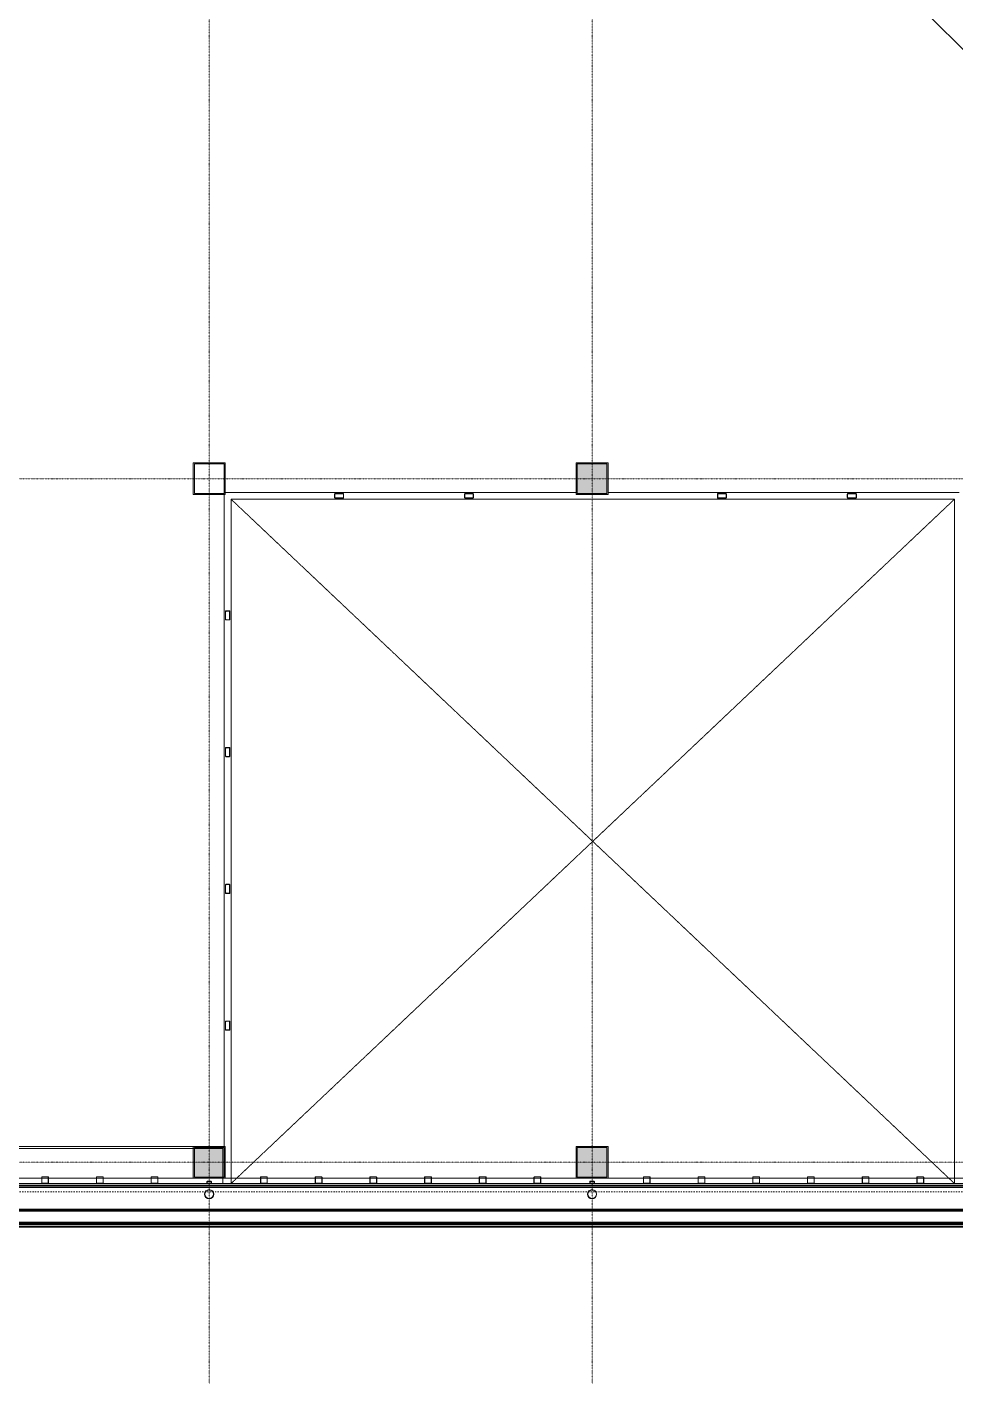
# Model space of a CAD drawing. Extents: x -32000 to 401936, y -48083 to 131250.
# Drawn here: x 197602 to 217962, y -4689 to 24912 of the extents above; entities that cross this region are included whole.
import ezdxf

# ---------------------------------------------------------------- set-up
doc = ezdxf.new("R2010")
doc.units = 0
doc.header["$LTSCALE"] = 10
for name, pattern in [('H12PL4$0$JJP_三點線', [0.9, 0.3, -0.15, 0, -0.15, 0, -0.15, 0, -0.15]), ('H12PL4$0$JJP_虛線(退縮線、投影線、地下室範圍、非屬本工程、圖面分區)', [0.45, 0.3, -0.15]), ('XFM7P40ICA$0$H12PL4$0$CENTERK1', [0.0983, 0.0833, -0.005, 0.005, -0.005]), ('XFM7P40ICA$0$H12PL4$0$DOTK1', [0.01, 0.005, -0.005]), ('XFM7P40ICA$0$H12PL4$0$JJP_三點線', [0.9, 0.3, -0.15, 0, -0.15, 0, -0.15, 0, -0.15]), ('XFM7P40ICA$0$H12PL4$0$JJP_虛線(退縮線、投影線、地下室範圍、非屬本工程、圖面分區)', [0.45, 0.3, -0.15]), ('XFM7P40ICA$0$H12PL4$0$TAI_虛線', [5.644, 2.822, -2.822])]:
    doc.linetypes.add(name, pattern=pattern)
for name, color, linetype in [('H12PL4$0$A-OBJE-2D', 252, 'Continuous'), ('H12PL4$0$A-OBJE-MEP', 252, 'Continuous'), ('H12PL4$0$A-WALL-EX', 252, 'Continuous'), ('H12PL4$0$S-COL', 252, 'Continuous'), ('H12PL4$0$S-GRID', 252, 'Continuous'), ('XFM7P40ICA$0$H12PL4$0$A-OBJE-MEP', 252, 'Continuous'), ('XFM7P40ICA$0$H12PL4$0$A-ROOF', 252, 'Continuous'), ('XFM7P40ICA$0$H12PL4$0$A-WALL-EX', 252, 'Continuous'), ('XFM7P40ICA$0$H12PL4$0$Hattch', 252, 'Continuous'), ('XFM7P40ICA$0$H12PL4$0$L40_19_DRAN', 252, 'Continuous'), ('XFM7P40ICA$0$H12PL4$0$L40_19_SIAGE1', 252, 'Continuous'), ('XFM7P40ICA$0$H12PL4$0$L40_19_SIAGE3', 252, 'Continuous'), ('XFM7P40ICA$0$H12PL4$0$L40_19_STEEL2', 252, 'Continuous'), ('XFM7P40ICA$0$H12PL4$0$L40_19_STEEL3', 252, 'Continuous'), ('XFM7P40ICA$0$H12PL4$0$L40_19_SUGATA3', 252, 'Continuous'), ('XFM7P40ICA$0$H12PL4$0$L40_19_SUGATAD', 252, 'Continuous'), ('XFM7P40ICA$0$H12PL4$0$S-COL', 252, 'Continuous'), ('XFM7P40ICA$0$H12PL4$0$S-GRID', 252, 'Continuous')]:
    doc.layers.add(name, color=color, linetype=linetype)

# ---------------------------------------------------------------- blocks, each defined once
blk = doc.blocks.new('XFM7P40ICA$0$H12PL4')
at = {"layer": 'XFM7P40ICA$0$H12PL4$0$Hattch', "linetype": 'Continuous', "lineweight": 0}
for points in [[(209650, 14650), (210350, 14650), (210350, 15350), (209650, 15350)], [(201250, -350), (201950, -350), (201950, 350), (201250, 350)], [(209650, -350), (210350, -350), (210350, 350), (209650, 350)]]:
    blk.add_hatch(color=256, dxfattribs=at).paths.add_polyline_path(points)
at = {"layer": 'XFM7P40ICA$0$H12PL4$0$A-OBJE-MEP', "lineweight": 0, "flags": 128}
for points in [[(201695, -700, 1), (201505, -700, 1)], [(210095, -700, 1), (209905, -700, 1)]]:
    blk.add_lwpolyline(points, format="xyb", close=True, dxfattribs=at)
at = {"layer": 'XFM7P40ICA$0$H12PL4$0$A-OBJE-MEP', "lineweight": 0}
for centre in [(201600, -700), (210000, -700)]:
    blk.add_circle(centre, 100, dxfattribs=at)
at = {"layer": 'XFM7P40ICA$0$H12PL4$0$A-ROOF', "linetype": 'XFM7P40ICA$0$H12PL4$0$TAI_虛線', "lineweight": 0, "flags": 128}
blk.add_lwpolyline([(243635, -650), (151609, -650)], dxfattribs=at)
at = {"layer": 'XFM7P40ICA$0$H12PL4$0$A-WALL-EX', "linetype": 'XFM7P40ICA$0$H12PL4$0$JJP_虛線(退縮線、投影線、地下室範圍、非屬本工程、圖面分區)', "lineweight": 0}
for p, q in [((151700, -550), (243100, -550)), ((151700, -1050), (243100, -1050)), ((151700, -1330), (243100, -1330)), ((151700, -1345), (243100, -1345)), ((151700, -1365), (243100, -1365))]:
    blk.add_line(p, q, dxfattribs=at)
at = {"layer": 'XFM7P40ICA$0$H12PL4$0$A-WALL-EX', "lineweight": 0, "flags": 128}
for points in [[(243100, -465), (151700, -465)], [(151700, -500), (243100, -500)]]:
    blk.add_lwpolyline(points, dxfattribs=at)
at = {"layer": 'XFM7P40ICA$0$H12PL4$0$A-WALL-EX', "linetype": 'XFM7P40ICA$0$H12PL4$0$JJP_虛線(退縮線、投影線、地下室範圍、非屬本工程、圖面分區)', "lineweight": 0, "flags": 128}
for points in [[(243100, -520), (151700, -520)], [(243100, -525), (151700, -525)], [(243100, -1025), (151700, -1025)], [(151700, -1075), (243100, -1075)], [(243100, -1315), (151700, -1315)], [(151700, -1345), (243100, -1345)], [(243100, -1365), (151700, -1365)], [(151700, -1400), (243100, -1400)], [(151700, -1415), (243100, -1415)], [(151700, -1425), (243100, -1425)]]:
    blk.add_lwpolyline(points, dxfattribs=at)
at = {"layer": 'XFM7P40ICA$0$H12PL4$0$L40_19_DRAN', "lineweight": 0}
for centre in [(201600, -700), (210000, -700)]:
    blk.add_circle(centre, 100, dxfattribs=at)
at = {"layer": 'XFM7P40ICA$0$H12PL4$0$L40_19_SIAGE1', "lineweight": 0}
for p, q in [((201930, 350), (201930, 14650)), ((209650, 14700), (201950, 14700)), ((202080, 14550), (217950, 14550)), ((202080, -465), (202080, 14550)), ((218050, 14700), (210350, 14700)), ((217950, 14550), (217950, -465)), ((193550, 350), (201900, 350)), ((151700, -500), (243075, -500))]:
    blk.add_line(p, q, dxfattribs=at)
at = {"layer": 'XFM7P40ICA$0$H12PL4$0$L40_19_SIAGE3', "lineweight": 0}
for p, q in [((193550, 300), (201900, 300)), ((201900, 350), (201900, -465)), ((243225, -465), (151665, -465))]:
    blk.add_line(p, q, dxfattribs=at)
at = {"layer": 'XFM7P40ICA$0$H12PL4$0$L40_19_STEEL2', "lineweight": 0, "flags": 128}
for points in [[(201250, 15350), (201250, 14650), (201950, 14650), (201950, 15350)], [(201275, 15325), (201275, 14675), (201925, 14675), (201925, 15325)], [(209650, 15350), (209650, 14650), (210350, 14650), (210350, 15350)], [(209675, 15325), (209675, 14675), (210325, 14675), (210325, 15325)], [(201250, -350), (201250, 350), (201950, 350), (201950, -350)], [(201275, -325), (201275, 325), (201925, 325), (201925, -325)], [(209650, -350), (209650, 350), (210350, 350), (210350, -350)], [(209675, -325), (209675, 325), (210325, 325), (210325, -325)]]:
    blk.add_lwpolyline(points, close=True, dxfattribs=at)
at = {"layer": 'XFM7P40ICA$0$H12PL4$0$L40_19_STEEL3', "lineweight": 0, "flags": 128}
for points in [[(204532, 14675), (204368, 14675, 0.4142136), (204350, 14657), (204350, 14593, 0.4142136), (204368, 14575), (204532, 14575, 0.4142136), (204550, 14593), (204550, 14657, 0.4142136)], [(204532, 14669), (204368, 14669, 0.4142136), (204356, 14657), (204356, 14593, 0.4142136), (204368, 14581), (204532, 14581, 0.4142136), (204544, 14593), (204544, 14657, 0.4142136)], [(207382, 14675), (207218, 14675, 0.4142136), (207200, 14657), (207200, 14593, 0.4142136), (207218, 14575), (207382, 14575, 0.4142136), (207400, 14593), (207400, 14657, 0.4142136)], [(207382, 14669), (207218, 14669, 0.4142136), (207206, 14657), (207206, 14593, 0.4142136), (207218, 14581), (207382, 14581, 0.4142136), (207394, 14593), (207394, 14657, 0.4142136)], [(212932, 14675), (212768, 14675, 0.4142136), (212750, 14657), (212750, 14593, 0.4142136), (212768, 14575), (212932, 14575, 0.4142136), (212950, 14593), (212950, 14657, 0.4142136)], [(212932, 14669), (212768, 14669, 0.4142136), (212756, 14657), (212756, 14593, 0.4142136), (212768, 14581), (212932, 14581, 0.4142136), (212944, 14593), (212944, 14657, 0.4142136)], [(215782, 14675), (215618, 14675, 0.4142136), (215600, 14657), (215600, 14593, 0.4142136), (215618, 14575), (215782, 14575, 0.4142136), (215800, 14593), (215800, 14657, 0.4142136)], [(215782, 14669), (215618, 14669, 0.4142136), (215606, 14657), (215606, 14593, 0.4142136), (215618, 14581), (215782, 14581, 0.4142136), (215794, 14593), (215794, 14657, 0.4142136)], [(201955, 12082), (201955, 11918, 0.4142136), (201973, 11900), (202037, 11900, 0.4142136), (202055, 11918), (202055, 12082, 0.4142136), (202037, 12100), (201973, 12100, 0.4142136)], [(201961, 12082), (201961, 11918, 0.4142136), (201973, 11906), (202037, 11906, 0.4142136), (202049, 11918), (202049, 12082, 0.4142136), (202037, 12094), (201973, 12094, 0.4142136)], [(201955, 9082), (201955, 8918, 0.4142136), (201973, 8900), (202037, 8900, 0.4142136), (202055, 8918), (202055, 9082, 0.4142136), (202037, 9100), (201973, 9100, 0.4142136)], [(201961, 9082), (201961, 8918, 0.4142136), (201973, 8906), (202037, 8906, 0.4142136), (202049, 8918), (202049, 9082, 0.4142136), (202037, 9094), (201973, 9094, 0.4142136)], [(201955, 6082), (201955, 5918, 0.4142136), (201973, 5900), (202037, 5900, 0.4142136), (202055, 5918), (202055, 6082, 0.4142136), (202037, 6100), (201973, 6100, 0.4142136)], [(201961, 6082), (201961, 5918, 0.4142136), (201973, 5906), (202037, 5906, 0.4142136), (202049, 5918), (202049, 6082, 0.4142136), (202037, 6094), (201973, 6094, 0.4142136)], [(201955, 3082), (201955, 2918, 0.4142136), (201973, 2900), (202037, 2900, 0.4142136), (202055, 2918), (202055, 3082, 0.4142136), (202037, 3100), (201973, 3100, 0.4142136)], [(201961, 3082), (201961, 2918, 0.4142136), (201973, 2906), (202037, 2906, 0.4142136), (202049, 2918), (202049, 3082, 0.4142136), (202037, 3094), (201973, 3094, 0.4142136)], [(198061.5, -315), (197938.5, -315, 0.4142136), (197925, -328.5), (197925, -451.5, 0.4142136), (197938.5, -465), (198061.5, -465, 0.4142136), (198075, -451.5), (198075, -328.5, 0.4142136)], [(198061.5, -319.5), (197938.5, -319.5, 0.4142136), (197929.5, -328.5), (197929.5, -451.5, 0.4142136), (197938.5, -460.5), (198061.5, -460.5, 0.4142136), (198070.5, -451.5), (198070.5, -328.5, 0.4142136)], [(199261.5, -315), (199138.5, -315, 0.4142136), (199125, -328.5), (199125, -451.5, 0.4142136), (199138.5, -465), (199261.5, -465, 0.4142136), (199275, -451.5), (199275, -328.5, 0.4142136)], [(199261.5, -319.5), (199138.5, -319.5, 0.4142136), (199129.5, -328.5), (199129.5, -451.5, 0.4142136), (199138.5, -460.5), (199261.5, -460.5, 0.4142136), (199270.5, -451.5), (199270.5, -328.5, 0.4142136)], [(200461.5, -315), (200338.5, -315, 0.4142136), (200325, -328.5), (200325, -451.5, 0.4142136), (200338.5, -465), (200461.5, -465, 0.4142136), (200475, -451.5), (200475, -328.5, 0.4142136)], [(200461.5, -319.5), (200338.5, -319.5, 0.4142136), (200329.5, -328.5), (200329.5, -451.5, 0.4142136), (200338.5, -460.5), (200461.5, -460.5, 0.4142136), (200470.5, -451.5), (200470.5, -328.5, 0.4142136)], [(201636.5, -415), (201563.5, -415, 0.4142136), (201550, -428.5), (201550, -451.5, 0.4142136), (201563.5, -465), (201636.5, -465, 0.4142136), (201650, -451.5), (201650, -428.5, 0.4142136)], [(201636.5, -419.5), (201563.5, -419.5, 0.4142136), (201554.5, -428.5), (201554.5, -451.5, 0.4142136), (201563.5, -460.5), (201636.5, -460.5, 0.4142136), (201645.5, -451.5), (201645.5, -428.5, 0.4142136)], [(202861.5, -315), (202738.5, -315, 0.4142136), (202725, -328.5), (202725, -451.5, 0.4142136), (202738.5, -465), (202861.5, -465, 0.4142136), (202875, -451.5), (202875, -328.5, 0.4142136)], [(202861.5, -319.5), (202738.5, -319.5, 0.4142136), (202729.5, -328.5), (202729.5, -451.5, 0.4142136), (202738.5, -460.5), (202861.5, -460.5, 0.4142136), (202870.5, -451.5), (202870.5, -328.5, 0.4142136)], [(204061.5, -315), (203938.5, -315, 0.4142136), (203925, -328.5), (203925, -451.5, 0.4142136), (203938.5, -465), (204061.5, -465, 0.4142136), (204075, -451.5), (204075, -328.5, 0.4142136)], [(204061.5, -319.5), (203938.5, -319.5, 0.4142136), (203929.5, -328.5), (203929.5, -451.5, 0.4142136), (203938.5, -460.5), (204061.5, -460.5, 0.4142136), (204070.5, -451.5), (204070.5, -328.5, 0.4142136)], [(205261.5, -315), (205138.5, -315, 0.4142136), (205125, -328.5), (205125, -451.5, 0.4142136), (205138.5, -465), (205261.5, -465, 0.4142136), (205275, -451.5), (205275, -328.5, 0.4142136)], [(205261.5, -319.5), (205138.5, -319.5, 0.4142136), (205129.5, -328.5), (205129.5, -451.5, 0.4142136), (205138.5, -460.5), (205261.5, -460.5, 0.4142136), (205270.5, -451.5), (205270.5, -328.5, 0.4142136)], [(206461.5, -315), (206338.5, -315, 0.4142136), (206325, -328.5), (206325, -451.5, 0.4142136), (206338.5, -465), (206461.5, -465, 0.4142136), (206475, -451.5), (206475, -328.5, 0.4142136)], [(206461.5, -319.5), (206338.5, -319.5, 0.4142136), (206329.5, -328.5), (206329.5, -451.5, 0.4142136), (206338.5, -460.5), (206461.5, -460.5, 0.4142136), (206470.5, -451.5), (206470.5, -328.5, 0.4142136)], [(207661.5, -315), (207538.5, -315, 0.4142136), (207525, -328.5), (207525, -451.5, 0.4142136), (207538.5, -465), (207661.5, -465, 0.4142136), (207675, -451.5), (207675, -328.5, 0.4142136)], [(207661.5, -319.5), (207538.5, -319.5, 0.4142136), (207529.5, -328.5), (207529.5, -451.5, 0.4142136), (207538.5, -460.5), (207661.5, -460.5, 0.4142136), (207670.5, -451.5), (207670.5, -328.5, 0.4142136)], [(208861.5, -315), (208738.5, -315, 0.4142136), (208725, -328.5), (208725, -451.5, 0.4142136), (208738.5, -465), (208861.5, -465, 0.4142136), (208875, -451.5), (208875, -328.5, 0.4142136)], [(208861.5, -319.5), (208738.5, -319.5, 0.4142136), (208729.5, -328.5), (208729.5, -451.5, 0.4142136), (208738.5, -460.5), (208861.5, -460.5, 0.4142136), (208870.5, -451.5), (208870.5, -328.5, 0.4142136)], [(210036.5, -415), (209963.5, -415, 0.4142136), (209950, -428.5), (209950, -451.5, 0.4142136), (209963.5, -465), (210036.5, -465, 0.4142136), (210050, -451.5), (210050, -428.5, 0.4142136)], [(210036.5, -419.5), (209963.5, -419.5, 0.4142136), (209954.5, -428.5), (209954.5, -451.5, 0.4142136), (209963.5, -460.5), (210036.5, -460.5, 0.4142136), (210045.5, -451.5), (210045.5, -428.5, 0.4142136)], [(211261.5, -315), (211138.5, -315, 0.4142136), (211125, -328.5), (211125, -451.5, 0.4142136), (211138.5, -465), (211261.5, -465, 0.4142136), (211275, -451.5), (211275, -328.5, 0.4142136)], [(211261.5, -319.5), (211138.5, -319.5, 0.4142136), (211129.5, -328.5), (211129.5, -451.5, 0.4142136), (211138.5, -460.5), (211261.5, -460.5, 0.4142136), (211270.5, -451.5), (211270.5, -328.5, 0.4142136)], [(212461.5, -315), (212338.5, -315, 0.4142136), (212325, -328.5), (212325, -451.5, 0.4142136), (212338.5, -465), (212461.5, -465, 0.4142136), (212475, -451.5), (212475, -328.5, 0.4142136)], [(212461.5, -319.5), (212338.5, -319.5, 0.4142136), (212329.5, -328.5), (212329.5, -451.5, 0.4142136), (212338.5, -460.5), (212461.5, -460.5, 0.4142136), (212470.5, -451.5), (212470.5, -328.5, 0.4142136)], [(213661.5, -315), (213538.5, -315, 0.4142136), (213525, -328.5), (213525, -451.5, 0.4142136), (213538.5, -465), (213661.5, -465, 0.4142136), (213675, -451.5), (213675, -328.5, 0.4142136)], [(213661.5, -319.5), (213538.5, -319.5, 0.4142136), (213529.5, -328.5), (213529.5, -451.5, 0.4142136), (213538.5, -460.5), (213661.5, -460.5, 0.4142136), (213670.5, -451.5), (213670.5, -328.5, 0.4142136)], [(214861.5, -315), (214738.5, -315, 0.4142136), (214725, -328.5), (214725, -451.5, 0.4142136), (214738.5, -465), (214861.5, -465, 0.4142136), (214875, -451.5), (214875, -328.5, 0.4142136)], [(214861.5, -319.5), (214738.5, -319.5, 0.4142136), (214729.5, -328.5), (214729.5, -451.5, 0.4142136), (214738.5, -460.5), (214861.5, -460.5, 0.4142136), (214870.5, -451.5), (214870.5, -328.5, 0.4142136)], [(216061.5, -315), (215938.5, -315, 0.4142136), (215925, -328.5), (215925, -451.5, 0.4142136), (215938.5, -465), (216061.5, -465, 0.4142136), (216075, -451.5), (216075, -328.5, 0.4142136)], [(216061.5, -319.5), (215938.5, -319.5, 0.4142136), (215929.5, -328.5), (215929.5, -451.5, 0.4142136), (215938.5, -460.5), (216061.5, -460.5, 0.4142136), (216070.5, -451.5), (216070.5, -328.5, 0.4142136)], [(217261.5, -315), (217138.5, -315, 0.4142136), (217125, -328.5), (217125, -451.5, 0.4142136), (217138.5, -465), (217261.5, -465, 0.4142136), (217275, -451.5), (217275, -328.5, 0.4142136)], [(217261.5, -319.5), (217138.5, -319.5, 0.4142136), (217129.5, -328.5), (217129.5, -451.5, 0.4142136), (217138.5, -460.5), (217261.5, -460.5, 0.4142136), (217270.5, -451.5), (217270.5, -328.5, 0.4142136)]]:
    blk.add_lwpolyline(points, format="xyb", close=True, dxfattribs=at)
at = {"layer": 'XFM7P40ICA$0$H12PL4$0$L40_19_SUGATA3', "linetype": 'XFM7P40ICA$0$H12PL4$0$CENTERK1', "lineweight": 0}
for p, q in [((202080, -465), (217950, 14550)), ((202080, 14550), (217950, -465))]:
    blk.add_line(p, q, dxfattribs=at)
at = {"layer": 'XFM7P40ICA$0$H12PL4$0$L40_19_SUGATAD', "linetype": 'XFM7P40ICA$0$H12PL4$0$DOTK1', "lineweight": 0}
blk.add_line((151700, -1425), (243100, -1425), dxfattribs=at)
at = {"layer": 'XFM7P40ICA$0$H12PL4$0$S-COL', "lineweight": 0, "flags": 128}
for points in [[(209650, 14650), (210350, 14650), (210350, 15350), (209650, 15350)], [(201250, -350), (201950, -350), (201950, 350), (201250, 350)], [(209650, -350), (210350, -350), (210350, 350), (209650, 350)]]:
    blk.add_lwpolyline(points, close=True, dxfattribs=at)
at = {"layer": 'XFM7P40ICA$0$H12PL4$0$S-GRID', "linetype": 'XFM7P40ICA$0$H12PL4$0$JJP_三點線', "lineweight": 0}
for p, q in [((201600, 128250), (201600, -28000)), ((210000, 128250), (210000, -28000)), ((-29000, 15000), (289600, 15000)), ((-29000, 0), (289600, 0))]:
    blk.add_line(p, q, dxfattribs=at)
blk = doc.blocks.new('XFM7P40ICA')
blk.add_blockref('XFM7P40ICA$0$H12PL4', (0, 0))
blk = doc.blocks.new('H12PL4')
at = {"layer": 'H12PL4$0$A-OBJE-2D', "lineweight": 0}
blk.add_line((243100, -350), (151700, 90350), dxfattribs=at)
at = {"layer": 'H12PL4$0$A-OBJE-MEP', "lineweight": 0, "flags": 128}
for points in [[(201695, -700, 1), (201505, -700, 1)], [(210095, -700, 1), (209905, -700, 1)]]:
    blk.add_lwpolyline(points, format="xyb", close=True, dxfattribs=at)
at = {"layer": 'H12PL4$0$A-OBJE-MEP', "lineweight": 0}
for centre in [(201600, -700), (210000, -700)]:
    blk.add_circle(centre, 100, dxfattribs=at)
at = {"layer": 'H12PL4$0$A-WALL-EX', "lineweight": 0}
blk.add_line((243100, -465), (151700, -465), dxfattribs=at)
at = {"layer": 'H12PL4$0$A-WALL-EX', "linetype": 'H12PL4$0$JJP_虛線(退縮線、投影線、地下室範圍、非屬本工程、圖面分區)', "lineweight": 0}
for p, q in [((151700, -550), (243100, -550)), ((151700, -1050), (243100, -1050)), ((151700, -1330), (243100, -1330)), ((151700, -1345), (243100, -1345)), ((151700, -1365), (243100, -1365))]:
    blk.add_line(p, q, dxfattribs=at)
at = {"layer": 'H12PL4$0$A-WALL-EX', "linetype": 'H12PL4$0$JJP_虛線(退縮線、投影線、地下室範圍、非屬本工程、圖面分區)', "lineweight": 0, "flags": 128}
for points in [[(243100, -520), (151682.5, -520)], [(243100, -525), (151700, -525)], [(151700, -1075), (243100, -1075)], [(151682.5, -1345), (243100, -1345)], [(243100, -1315), (151700, -1315)], [(243100, -1365), (151700, -1365)], [(151700, -1400), (243100, -1400)], [(151700, -1415), (243100, -1415)]]:
    blk.add_lwpolyline(points, dxfattribs=at)
at = {"layer": 'H12PL4$0$A-WALL-EX', "lineweight": 0, "flags": 128}
for points in [[(243100, -350), (151700, -350)], [(151700, -500), (243100, -500)], [(151700, -500), (243100, -500)], [(185050, -500), (243100, -500)], [(151700, -1400), (243100, -1400)]]:
    blk.add_lwpolyline(points, dxfattribs=at)
at = {"layer": 'H12PL4$0$S-COL', "lineweight": 0, "flags": 128}
for points in [[(201250, 14650), (201950, 14650), (201950, 15350), (201250, 15350)], [(209650, 14650), (210350, 14650), (210350, 15350), (209650, 15350)]]:
    blk.add_lwpolyline(points, close=True, dxfattribs=at)
for points in [[(201950, -350), (201950, 350), (201250, 350), (201250, -350)], [(210350, -350), (210350, 350), (209650, 350), (209650, -350)]]:
    blk.add_lwpolyline(points, dxfattribs=at)
at = {"layer": 'H12PL4$0$S-GRID', "linetype": 'H12PL4$0$JJP_三點線', "lineweight": 0}
for p, q in [((201600, 128250), (201600, -28000)), ((210000, 128250), (210000, -28000)), ((-29000, 15000), (289600, 15000)), ((-29000, 0), (289600, 0))]:
    blk.add_line(p, q, dxfattribs=at)

msp = doc.modelspace()

# ---------------------------------------------------------------- block references
msp.add_blockref('XFM7P40ICA', (0, 0))

# ---------------------------------------------------------------- next in the draw order: block references
msp.add_blockref('H12PL4', (0, 0))

doc.saveas('drawing.dxf')
